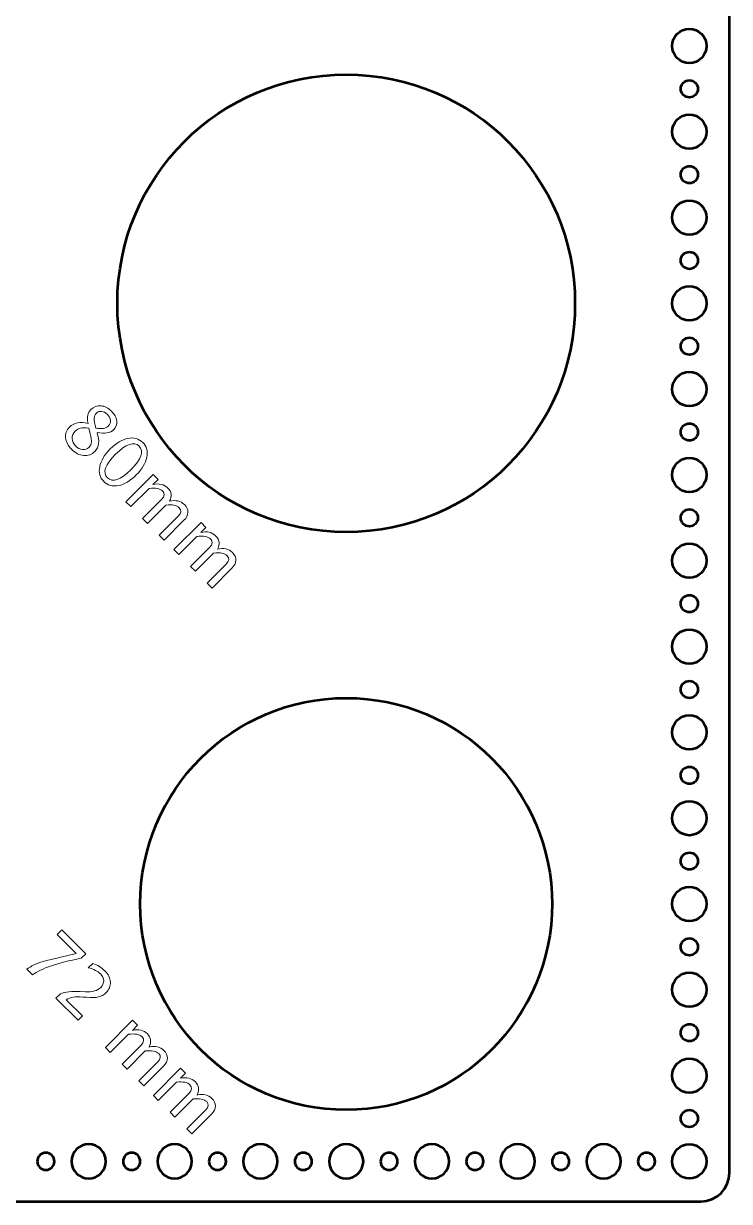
# Model space of a CAD drawing. Header units: centimetres. Extents: x -28.3 to 27.7, y -26.9 to 29.1.
# Drawn here: x 15.36 to 27.7, y -26.95 to -6.36 of the extents above; entities that cross this region are included whole.
import ezdxf

# ---------------------------------------------------------------- set-up
doc = ezdxf.new("R2010")
doc.units = ezdxf.units.CM
doc.header["$MEASUREMENT"] = 0
doc.layers.add('Layer 1', color=7, linetype='Continuous')

msp = doc.modelspace()

# ---------------------------------------------------------------- linework, layer by layer
at = {"layer": 'Layer 1', "lineweight": 53}
for centre, major_axis in [((27.00001, -6.75001), (0, 0.30001)), ((21, -11.25), (0, 4)), ((27, -7.5), (0, 0.15)), ((27.00001, -8.25001), (0, 0.30001)), ((27, -9), (0, 0.15)), ((27.00001, -9.75001), (0, 0.30001)), ((27, -10.5), (0, 0.15)), ((27.00001, -11.25001), (0, 0.30001)), ((27, -12), (0, 0.15)), ((27.00001, -12.75001), (0, 0.30001)), ((27, -13.5), (0, 0.15)), ((27.00001, -14.25001), (0, 0.30001)), ((27, -15), (0, 0.15)), ((27.00001, -15.75001), (0, 0.30001)), ((27, -16.5), (0, 0.15)), ((27.00001, -17.25001), (0, 0.30001)), ((27, -18), (0, 0.15)), ((21, -21.75), (0, 3.6)), ((27.00001, -18.75001), (0, 0.30001)), ((27, -19.5), (0, 0.15)), ((27.00001, -20.25001), (0, 0.30001)), ((27, -21), (0, 0.15)), ((27.00001, -21.75001), (0, 0.30001)), ((27, -22.5), (0, 0.15)), ((27.00001, -23.25001), (0, 0.30001)), ((27, -24), (0, 0.15)), ((27.00001, -24.75001), (0, 0.30001)), ((27, -25.5), (0, 0.15)), ((27.00001, -26.25001), (0, 0.30001))]:
    msp.add_ellipse(centre, major_axis=major_axis, ratio=1, dxfattribs=at)
for points, knots in [([(-6.7, -26.45), (-6.7, -26.45), (-6.7, 8.45), (-6.7, 8.45), (-6.7, 8.45), (-6.7, 8.72614), (-6.47614, 8.95), (-6.2, 8.95), (-6.2, 8.95), (-6.2, 8.95), (27.2, 8.95), (27.2, 8.95), (27.2, 8.95), (27.47614, 8.95), (27.7, 8.72614), (27.7, 8.45), (27.7, 8.45), (27.7, 8.45), (27.7, -26.45), (27.7, -26.45), (27.7, -26.45), (27.7, -26.72614), (27.47614, -26.95), (27.2, -26.95), (27.2, -26.95), (27.2, -26.95), (-6.2, -26.95), (-6.2, -26.95), (-6.2, -26.95), (-6.47614, -26.95), (-6.7, -26.72614), (-6.7, -26.45)], [0, 0, 0, 0, 0.11111111, 0.11111111, 0.11111111, 0.11111111, 0.22222222, 0.22222222, 0.22222222, 0.22222222, 0.33333333, 0.33333333, 0.33333333, 0.33333333, 0.44444444, 0.44444444, 0.44444444, 0.44444444, 0.55555556, 0.55555556, 0.55555556, 0.55555556, 0.66666667, 0.66666667, 0.66666667, 0.66666667, 0.77777778, 0.77777778, 0.77777778, 0.77777778, 1, 1, 1, 1]), ([(15.6, -26.25), (15.6, -26.16716), (15.66716, -26.1), (15.75, -26.1), (15.75, -26.1), (15.83284, -26.1), (15.9, -26.16716), (15.9, -26.25), (15.9, -26.25), (15.9, -26.33284), (15.83284, -26.4), (15.75, -26.4), (15.75, -26.4), (15.66716, -26.4), (15.6, -26.33284), (15.6, -26.25)], [0, 0, 0, 0, 0.2, 0.2, 0.2, 0.2, 0.4, 0.4, 0.4, 0.4, 0.6, 0.6, 0.6, 0.6, 1, 1, 1, 1]), ([(16.2, -26.25), (16.2, -26.08431), (16.33431, -25.95), (16.5, -25.95), (16.5, -25.95), (16.66569, -25.95), (16.8, -26.08431), (16.8, -26.25), (16.8, -26.25), (16.8, -26.41569), (16.66569, -26.55), (16.5, -26.55), (16.5, -26.55), (16.33431, -26.55), (16.2, -26.41569), (16.2, -26.25)], [0, 0, 0, 0, 0.2, 0.2, 0.2, 0.2, 0.4, 0.4, 0.4, 0.4, 0.6, 0.6, 0.6, 0.6, 1, 1, 1, 1]), ([(17.1, -26.25), (17.1, -26.16716), (17.16716, -26.1), (17.25, -26.1), (17.25, -26.1), (17.33284, -26.1), (17.4, -26.16716), (17.4, -26.25), (17.4, -26.25), (17.4, -26.33284), (17.33284, -26.4), (17.25, -26.4), (17.25, -26.4), (17.16716, -26.4), (17.1, -26.33284), (17.1, -26.25)], [0, 0, 0, 0, 0.2, 0.2, 0.2, 0.2, 0.4, 0.4, 0.4, 0.4, 0.6, 0.6, 0.6, 0.6, 1, 1, 1, 1]), ([(17.7, -26.25), (17.7, -26.08431), (17.83431, -25.95), (18, -25.95), (18, -25.95), (18.16569, -25.95), (18.3, -26.08431), (18.3, -26.25), (18.3, -26.25), (18.3, -26.41569), (18.16569, -26.55), (18, -26.55), (18, -26.55), (17.83431, -26.55), (17.7, -26.41569), (17.7, -26.25)], [0, 0, 0, 0, 0.2, 0.2, 0.2, 0.2, 0.4, 0.4, 0.4, 0.4, 0.6, 0.6, 0.6, 0.6, 1, 1, 1, 1]), ([(18.6, -26.25), (18.6, -26.16716), (18.66716, -26.1), (18.75, -26.1), (18.75, -26.1), (18.83284, -26.1), (18.9, -26.16716), (18.9, -26.25), (18.9, -26.25), (18.9, -26.33284), (18.83284, -26.4), (18.75, -26.4), (18.75, -26.4), (18.66716, -26.4), (18.6, -26.33284), (18.6, -26.25)], [0, 0, 0, 0, 0.2, 0.2, 0.2, 0.2, 0.4, 0.4, 0.4, 0.4, 0.6, 0.6, 0.6, 0.6, 1, 1, 1, 1]), ([(19.2, -26.25), (19.2, -26.08431), (19.33431, -25.95), (19.5, -25.95), (19.5, -25.95), (19.66569, -25.95), (19.8, -26.08431), (19.8, -26.25), (19.8, -26.25), (19.8, -26.41569), (19.66569, -26.55), (19.5, -26.55), (19.5, -26.55), (19.33431, -26.55), (19.2, -26.41569), (19.2, -26.25)], [0, 0, 0, 0, 0.2, 0.2, 0.2, 0.2, 0.4, 0.4, 0.4, 0.4, 0.6, 0.6, 0.6, 0.6, 1, 1, 1, 1]), ([(20.1, -26.25), (20.1, -26.16716), (20.16716, -26.1), (20.25, -26.1), (20.25, -26.1), (20.33284, -26.1), (20.4, -26.16716), (20.4, -26.25), (20.4, -26.25), (20.4, -26.33284), (20.33284, -26.4), (20.25, -26.4), (20.25, -26.4), (20.16716, -26.4), (20.1, -26.33284), (20.1, -26.25)], [0, 0, 0, 0, 0.2, 0.2, 0.2, 0.2, 0.4, 0.4, 0.4, 0.4, 0.6, 0.6, 0.6, 0.6, 1, 1, 1, 1]), ([(20.7, -26.25), (20.7, -26.08431), (20.83431, -25.95), (21, -25.95), (21, -25.95), (21.16569, -25.95), (21.3, -26.08431), (21.3, -26.25), (21.3, -26.25), (21.3, -26.41569), (21.16569, -26.55), (21, -26.55), (21, -26.55), (20.83431, -26.55), (20.7, -26.41569), (20.7, -26.25)], [0, 0, 0, 0, 0.2, 0.2, 0.2, 0.2, 0.4, 0.4, 0.4, 0.4, 0.6, 0.6, 0.6, 0.6, 1, 1, 1, 1]), ([(21.6, -26.25), (21.6, -26.16716), (21.66716, -26.1), (21.75, -26.1), (21.75, -26.1), (21.83284, -26.1), (21.9, -26.16716), (21.9, -26.25), (21.9, -26.25), (21.9, -26.33284), (21.83284, -26.4), (21.75, -26.4), (21.75, -26.4), (21.66716, -26.4), (21.6, -26.33284), (21.6, -26.25)], [0, 0, 0, 0, 0.2, 0.2, 0.2, 0.2, 0.4, 0.4, 0.4, 0.4, 0.6, 0.6, 0.6, 0.6, 1, 1, 1, 1]), ([(22.2, -26.25), (22.2, -26.08431), (22.33431, -25.95), (22.5, -25.95), (22.5, -25.95), (22.66569, -25.95), (22.8, -26.08431), (22.8, -26.25), (22.8, -26.25), (22.8, -26.41569), (22.66569, -26.55), (22.5, -26.55), (22.5, -26.55), (22.33431, -26.55), (22.2, -26.41569), (22.2, -26.25)], [0, 0, 0, 0, 0.2, 0.2, 0.2, 0.2, 0.4, 0.4, 0.4, 0.4, 0.6, 0.6, 0.6, 0.6, 1, 1, 1, 1]), ([(23.1, -26.25), (23.1, -26.16716), (23.16716, -26.1), (23.25, -26.1), (23.25, -26.1), (23.33284, -26.1), (23.4, -26.16716), (23.4, -26.25), (23.4, -26.25), (23.4, -26.33284), (23.33284, -26.4), (23.25, -26.4), (23.25, -26.4), (23.16716, -26.4), (23.1, -26.33284), (23.1, -26.25)], [0, 0, 0, 0, 0.2, 0.2, 0.2, 0.2, 0.4, 0.4, 0.4, 0.4, 0.6, 0.6, 0.6, 0.6, 1, 1, 1, 1]), ([(23.7, -26.25), (23.7, -26.08431), (23.83431, -25.95), (24, -25.95), (24, -25.95), (24.16569, -25.95), (24.3, -26.08431), (24.3, -26.25), (24.3, -26.25), (24.3, -26.41569), (24.16569, -26.55), (24, -26.55), (24, -26.55), (23.83431, -26.55), (23.7, -26.41569), (23.7, -26.25)], [0, 0, 0, 0, 0.2, 0.2, 0.2, 0.2, 0.4, 0.4, 0.4, 0.4, 0.6, 0.6, 0.6, 0.6, 1, 1, 1, 1]), ([(24.6, -26.25), (24.6, -26.16716), (24.66716, -26.1), (24.75, -26.1), (24.75, -26.1), (24.83284, -26.1), (24.9, -26.16716), (24.9, -26.25), (24.9, -26.25), (24.9, -26.33284), (24.83284, -26.4), (24.75, -26.4), (24.75, -26.4), (24.66716, -26.4), (24.6, -26.33284), (24.6, -26.25)], [0, 0, 0, 0, 0.2, 0.2, 0.2, 0.2, 0.4, 0.4, 0.4, 0.4, 0.6, 0.6, 0.6, 0.6, 1, 1, 1, 1]), ([(25.2, -26.25), (25.2, -26.08431), (25.33431, -25.95), (25.5, -25.95), (25.5, -25.95), (25.66569, -25.95), (25.8, -26.08431), (25.8, -26.25), (25.8, -26.25), (25.8, -26.41569), (25.66569, -26.55), (25.5, -26.55), (25.5, -26.55), (25.33431, -26.55), (25.2, -26.41569), (25.2, -26.25)], [0, 0, 0, 0, 0.2, 0.2, 0.2, 0.2, 0.4, 0.4, 0.4, 0.4, 0.6, 0.6, 0.6, 0.6, 1, 1, 1, 1]), ([(26.1, -26.25), (26.1, -26.16716), (26.16716, -26.1), (26.25, -26.1), (26.25, -26.1), (26.33284, -26.1), (26.4, -26.16716), (26.4, -26.25), (26.4, -26.25), (26.4, -26.33284), (26.33284, -26.4), (26.25, -26.4), (26.25, -26.4), (26.16716, -26.4), (26.1, -26.33284), (26.1, -26.25)], [0, 0, 0, 0, 0.2, 0.2, 0.2, 0.2, 0.4, 0.4, 0.4, 0.4, 0.6, 0.6, 0.6, 0.6, 1, 1, 1, 1])]:
    msp.add_open_spline(points, degree=3, knots=knots, dxfattribs=at)
at = {"layer": 'Layer 1', "color": 5, "lineweight": 9}
for points, knots in [([(16.48675, -13.3494), (16.47574, -13.28887), (16.47404, -13.24081), (16.48146, -13.20568), (16.48146, -13.20568), (16.48887, -13.17033), (16.5077, -13.13752), (16.53776, -13.10746), (16.53776, -13.10746), (16.58686, -13.05836), (16.64466, -13.03656), (16.71133, -13.04164), (16.71133, -13.04164), (16.778, -13.04693), (16.84045, -13.07868), (16.89823, -13.13647), (16.89823, -13.13647), (16.95178, -13.19002), (16.98226, -13.24632), (16.98924, -13.30558), (16.98924, -13.30558), (16.99644, -13.36485), (16.9793, -13.41523), (16.93781, -13.45671), (16.93781, -13.45671), (16.87495, -13.51958), (16.77715, -13.53651), (16.64465, -13.5073), (16.64465, -13.5073), (16.69439, -13.65314), (16.68148, -13.76385), (16.60571, -13.83962), (16.60571, -13.83962), (16.55173, -13.89359), (16.48696, -13.9173), (16.41161, -13.91074), (16.41161, -13.91074), (16.33626, -13.90418), (16.26661, -13.86883), (16.20227, -13.80448), (16.20227, -13.80448), (16.13792, -13.74014), (16.10215, -13.67198), (16.09495, -13.60022), (16.09495, -13.60022), (16.08776, -13.52847), (16.11041, -13.46624), (16.16311, -13.41354), (16.16311, -13.41354), (16.24079, -13.33586), (16.34874, -13.31447), (16.48675, -13.3494)], [0, 0, 0, 0, 0.07142857, 0.07142857, 0.07142857, 0.07142857, 0.14285714, 0.14285714, 0.14285714, 0.14285714, 0.21428571, 0.21428571, 0.21428571, 0.21428571, 0.28571429, 0.28571429, 0.28571429, 0.28571429, 0.35714286, 0.35714286, 0.35714286, 0.35714286, 0.42857143, 0.42857143, 0.42857143, 0.42857143, 0.5, 0.5, 0.5, 0.5, 0.57142857, 0.57142857, 0.57142857, 0.57142857, 0.64285714, 0.64285714, 0.64285714, 0.64285714, 0.71428571, 0.71428571, 0.71428571, 0.71428571, 0.78571429, 0.78571429, 0.78571429, 0.78571429, 0.85714286, 0.85714286, 0.85714286, 0.85714286, 1, 1, 1, 1]), ([(16.6237, -13.43194), (16.72403, -13.4527), (16.79854, -13.43851), (16.84764, -13.38941), (16.84764, -13.38941), (16.87367, -13.36337), (16.88447, -13.33225), (16.88024, -13.29585), (16.88024, -13.29585), (16.87601, -13.25965), (16.85737, -13.22515), (16.82478, -13.19255), (16.82478, -13.19255), (16.79303, -13.16059), (16.75916, -13.1426), (16.72382, -13.13857), (16.72382, -13.13857), (16.68826, -13.13435), (16.65799, -13.14472), (16.63301, -13.1697), (16.63301, -13.1697), (16.60867, -13.19404), (16.59576, -13.22473), (16.59449, -13.26219), (16.59449, -13.26219), (16.59301, -13.29945), (16.60274, -13.35597), (16.6237, -13.43194)], [0, 0, 0, 0, 0.125, 0.125, 0.125, 0.125, 0.25, 0.25, 0.25, 0.25, 0.375, 0.375, 0.375, 0.375, 0.5, 0.5, 0.5, 0.5, 0.625, 0.625, 0.625, 0.625, 0.75, 0.75, 0.75, 0.75, 1, 1, 1, 1]), ([(16.49881, -13.43174), (16.43658, -13.42328), (16.38917, -13.42284), (16.35657, -13.43047), (16.35657, -13.43047), (16.32398, -13.43788), (16.29286, -13.4565), (16.26302, -13.48635), (16.26302, -13.48635), (16.22577, -13.5236), (16.20777, -13.56572), (16.20904, -13.61272), (16.20904, -13.61272), (16.2101, -13.65992), (16.23042, -13.70309), (16.26979, -13.74246), (16.26979, -13.74246), (16.30789, -13.78056), (16.34853, -13.80152), (16.39213, -13.80596), (16.39213, -13.80596), (16.43574, -13.81041), (16.4732, -13.79686), (16.50453, -13.76554), (16.50453, -13.76554), (16.5295, -13.74056), (16.54348, -13.71177), (16.54601, -13.6796), (16.54601, -13.6796), (16.54877, -13.64722), (16.54136, -13.59727), (16.524, -13.52974), (16.524, -13.52974), (16.524, -13.52974), (16.49881, -13.43174), (16.49881, -13.43174)], [0, 0, 0, 0, 0.1, 0.1, 0.1, 0.1, 0.2, 0.2, 0.2, 0.2, 0.3, 0.3, 0.3, 0.3, 0.4, 0.4, 0.4, 0.4, 0.5, 0.5, 0.5, 0.5, 0.6, 0.6, 0.6, 0.6, 0.7, 0.7, 0.7, 0.7, 0.8, 0.8, 0.8, 0.8, 1, 1, 1, 1]), ([(16.76208, -14.36429), (16.69392, -14.29614), (16.67021, -14.20999), (16.69096, -14.10585), (16.69096, -14.10585), (16.7117, -14.0017), (16.77329, -13.89841), (16.87574, -13.79596), (16.87574, -13.79596), (16.97818, -13.69352), (17.08149, -13.63192), (17.18562, -13.61118), (17.18562, -13.61118), (17.28976, -13.59044), (17.37591, -13.61415), (17.44407, -13.6823), (17.44407, -13.6823), (17.51243, -13.75067), (17.53635, -13.83681), (17.51561, -13.94074), (17.51561, -13.94074), (17.49487, -14.04467), (17.43306, -14.14797), (17.3304, -14.25063), (17.3304, -14.25063), (17.22796, -14.35307), (17.12487, -14.41466), (17.02073, -14.43562), (17.02073, -14.43562), (16.9168, -14.45658), (16.83044, -14.43266), (16.76208, -14.36429)], [0, 0, 0, 0, 0.11111111, 0.11111111, 0.11111111, 0.11111111, 0.22222222, 0.22222222, 0.22222222, 0.22222222, 0.33333333, 0.33333333, 0.33333333, 0.33333333, 0.44444444, 0.44444444, 0.44444444, 0.44444444, 0.55555556, 0.55555556, 0.55555556, 0.55555556, 0.66666667, 0.66666667, 0.66666667, 0.66666667, 0.77777778, 0.77777778, 0.77777778, 0.77777778, 1, 1, 1, 1]), ([(16.82664, -14.29931), (16.9166, -14.38927), (17.05354, -14.34207), (17.23769, -14.15792), (17.23769, -14.15792), (17.42184, -13.97377), (17.46904, -13.83682), (17.37909, -13.74686), (17.37909, -13.74686), (17.28954, -13.65732), (17.1526, -13.70452), (16.96845, -13.88867), (16.96845, -13.88867), (16.7843, -14.07282), (16.7371, -14.20977), (16.82664, -14.29931)], [0, 0, 0, 0, 0.2, 0.2, 0.2, 0.2, 0.4, 0.4, 0.4, 0.4, 0.6, 0.6, 0.6, 0.6, 1, 1, 1, 1]), ([(17.14831, -14.71751), (17.14831, -14.71751), (17.62457, -14.24126), (17.62457, -14.24126), (17.62457, -14.24126), (17.62457, -14.24126), (17.71092, -14.32762), (17.71092, -14.32762), (17.71092, -14.32762), (17.71092, -14.32762), (17.62118, -14.41736), (17.62118, -14.41736), (17.62118, -14.41736), (17.72976, -14.39281), (17.81718, -14.41355), (17.88323, -14.4796), (17.88323, -14.4796), (17.94672, -14.54309), (17.95688, -14.61972), (17.91328, -14.70946), (17.91328, -14.70946), (18.02081, -14.68386), (18.10738, -14.70375), (18.17279, -14.76916), (18.17279, -14.76916), (18.2147, -14.81107), (18.23481, -14.85594), (18.23332, -14.90378), (18.23332, -14.90378), (18.23205, -14.95161), (18.20919, -14.99776), (18.16474, -15.04221), (18.16474, -15.04221), (18.16474, -15.04221), (17.81888, -15.38807), (17.81888, -15.38807), (17.81888, -15.38807), (17.81888, -15.38807), (17.73252, -15.30171), (17.73252, -15.30171), (17.73252, -15.30171), (17.73252, -15.30171), (18.06399, -14.97024), (18.06399, -14.97024), (18.06399, -14.97024), (18.11818, -14.91606), (18.12368, -14.86737), (18.08071, -14.8244), (18.08071, -14.8244), (18.03584, -14.77953), (17.9571, -14.76407), (17.84469, -14.77804), (17.84469, -14.77804), (17.84469, -14.77804), (17.52677, -15.09597), (17.52677, -15.09597), (17.52677, -15.09597), (17.52677, -15.09597), (17.44041, -15.00961), (17.44041, -15.00961), (17.44041, -15.00961), (17.44041, -15.00961), (17.77252, -14.6775), (17.77252, -14.6775), (17.77252, -14.6775), (17.82713, -14.62289), (17.83242, -14.57358), (17.78861, -14.52977), (17.78861, -14.52977), (17.745, -14.48616), (17.66669, -14.47134), (17.55323, -14.48531), (17.55323, -14.48531), (17.55323, -14.48531), (17.23467, -14.80387), (17.23467, -14.80387), (17.23467, -14.80387), (17.23467, -14.80387), (17.14831, -14.71751), (17.14831, -14.71751)], [0, 0, 0, 0, 0.04761905, 0.04761905, 0.04761905, 0.04761905, 0.0952381, 0.0952381, 0.0952381, 0.0952381, 0.14285714, 0.14285714, 0.14285714, 0.14285714, 0.19047619, 0.19047619, 0.19047619, 0.19047619, 0.23809524, 0.23809524, 0.23809524, 0.23809524, 0.28571429, 0.28571429, 0.28571429, 0.28571429, 0.33333333, 0.33333333, 0.33333333, 0.33333333, 0.38095238, 0.38095238, 0.38095238, 0.38095238, 0.42857143, 0.42857143, 0.42857143, 0.42857143, 0.47619048, 0.47619048, 0.47619048, 0.47619048, 0.52380952, 0.52380952, 0.52380952, 0.52380952, 0.57142857, 0.57142857, 0.57142857, 0.57142857, 0.61904762, 0.61904762, 0.61904762, 0.61904762, 0.66666667, 0.66666667, 0.66666667, 0.66666667, 0.71428571, 0.71428571, 0.71428571, 0.71428571, 0.76190476, 0.76190476, 0.76190476, 0.76190476, 0.80952381, 0.80952381, 0.80952381, 0.80952381, 0.85714286, 0.85714286, 0.85714286, 0.85714286, 0.9047619, 0.9047619, 0.9047619, 0.9047619, 1, 1, 1, 1]), ([(17.98677, -15.55597), (17.98677, -15.55597), (18.46303, -15.07972), (18.46303, -15.07972), (18.46303, -15.07972), (18.46303, -15.07972), (18.54938, -15.16608), (18.54938, -15.16608), (18.54938, -15.16608), (18.54938, -15.16608), (18.45964, -15.25582), (18.45964, -15.25582), (18.45964, -15.25582), (18.56822, -15.23127), (18.65564, -15.25201), (18.72169, -15.31806), (18.72169, -15.31806), (18.78518, -15.38155), (18.79534, -15.45818), (18.75174, -15.54792), (18.75174, -15.54792), (18.85927, -15.52232), (18.94584, -15.54221), (19.01125, -15.60762), (19.01125, -15.60762), (19.05316, -15.64953), (19.07327, -15.6944), (19.07178, -15.74224), (19.07178, -15.74224), (19.07051, -15.79007), (19.04765, -15.83622), (19.0032, -15.88067), (19.0032, -15.88067), (19.0032, -15.88067), (18.65734, -16.22653), (18.65734, -16.22653), (18.65734, -16.22653), (18.65734, -16.22653), (18.57098, -16.14017), (18.57098, -16.14017), (18.57098, -16.14017), (18.57098, -16.14017), (18.90245, -15.8087), (18.90245, -15.8087), (18.90245, -15.8087), (18.95664, -15.75452), (18.96214, -15.70583), (18.91917, -15.66286), (18.91917, -15.66286), (18.8743, -15.61799), (18.79556, -15.60253), (18.68315, -15.6165), (18.68315, -15.6165), (18.68315, -15.6165), (18.36523, -15.93443), (18.36523, -15.93443), (18.36523, -15.93443), (18.36523, -15.93443), (18.27887, -15.84807), (18.27887, -15.84807), (18.27887, -15.84807), (18.27887, -15.84807), (18.61098, -15.51596), (18.61098, -15.51596), (18.61098, -15.51596), (18.66559, -15.46135), (18.67088, -15.41204), (18.62707, -15.36823), (18.62707, -15.36823), (18.58346, -15.32462), (18.50515, -15.3098), (18.39169, -15.32377), (18.39169, -15.32377), (18.39169, -15.32377), (18.07313, -15.64233), (18.07313, -15.64233), (18.07313, -15.64233), (18.07313, -15.64233), (17.98677, -15.55597), (17.98677, -15.55597)], [0, 0, 0, 0, 0.04761905, 0.04761905, 0.04761905, 0.04761905, 0.0952381, 0.0952381, 0.0952381, 0.0952381, 0.14285714, 0.14285714, 0.14285714, 0.14285714, 0.19047619, 0.19047619, 0.19047619, 0.19047619, 0.23809524, 0.23809524, 0.23809524, 0.23809524, 0.28571429, 0.28571429, 0.28571429, 0.28571429, 0.33333333, 0.33333333, 0.33333333, 0.33333333, 0.38095238, 0.38095238, 0.38095238, 0.38095238, 0.42857143, 0.42857143, 0.42857143, 0.42857143, 0.47619048, 0.47619048, 0.47619048, 0.47619048, 0.52380952, 0.52380952, 0.52380952, 0.52380952, 0.57142857, 0.57142857, 0.57142857, 0.57142857, 0.61904762, 0.61904762, 0.61904762, 0.61904762, 0.66666667, 0.66666667, 0.66666667, 0.66666667, 0.71428571, 0.71428571, 0.71428571, 0.71428571, 0.76190476, 0.76190476, 0.76190476, 0.76190476, 0.80952381, 0.80952381, 0.80952381, 0.80952381, 0.85714286, 0.85714286, 0.85714286, 0.85714286, 0.9047619, 0.9047619, 0.9047619, 0.9047619, 1, 1, 1, 1]), ([(15.42012, -22.88931), (15.47917, -22.84719), (15.53484, -22.81543), (15.58712, -22.79428), (15.58712, -22.79428), (15.63962, -22.77289), (15.71751, -22.74982), (15.82144, -22.72506), (15.82144, -22.72506), (15.82144, -22.72506), (16.28244, -22.61626), (16.28244, -22.61626), (16.28244, -22.61626), (16.28244, -22.61626), (15.94971, -22.28353), (15.94971, -22.28353), (15.94971, -22.28353), (15.94971, -22.28353), (16.03099, -22.20224), (16.03099, -22.20224), (16.03099, -22.20224), (16.03099, -22.20224), (16.44754, -22.6188), (16.44754, -22.6188), (16.44754, -22.6188), (16.44754, -22.6188), (16.36626, -22.70008), (16.36626, -22.70008), (16.36626, -22.70008), (15.95479, -22.77882), (15.67243, -22.87492), (15.51918, -22.98837), (15.51918, -22.98837), (15.51918, -22.98837), (15.42012, -22.88931), (15.42012, -22.88931)], [0, 0, 0, 0, 0.1, 0.1, 0.1, 0.1, 0.2, 0.2, 0.2, 0.2, 0.3, 0.3, 0.3, 0.3, 0.4, 0.4, 0.4, 0.4, 0.5, 0.5, 0.5, 0.5, 0.6, 0.6, 0.6, 0.6, 0.7, 0.7, 0.7, 0.7, 0.8, 0.8, 0.8, 0.8, 1, 1, 1, 1]), ([(15.927, -23.39619), (15.927, -23.39619), (16.0032, -23.31999), (16.0032, -23.31999), (16.0032, -23.31999), (16.08702, -23.28634), (16.20174, -23.27321), (16.34758, -23.28019), (16.34758, -23.28019), (16.34758, -23.28019), (16.44135, -23.28549), (16.44135, -23.28549), (16.44135, -23.28549), (16.56242, -23.29163), (16.65132, -23.26623), (16.70805, -23.20949), (16.70805, -23.20949), (16.74445, -23.17309), (16.76202, -23.13373), (16.76117, -23.09117), (16.76117, -23.09117), (16.76011, -23.04885), (16.74064, -23.00841), (16.70254, -22.97032), (16.70254, -22.97032), (16.65788, -22.92566), (16.58782, -22.89031), (16.49215, -22.86407), (16.49215, -22.86407), (16.49215, -22.86407), (16.56835, -22.78786), (16.56835, -22.78786), (16.56835, -22.78786), (16.65301, -22.81834), (16.72392, -22.86216), (16.78107, -22.91931), (16.78107, -22.91931), (16.84182, -22.98005), (16.8742, -23.04525), (16.87823, -23.11468), (16.87823, -23.11468), (16.88204, -23.1841), (16.85706, -23.2459), (16.80287, -23.30009), (16.80287, -23.30009), (16.76413, -23.33882), (16.72032, -23.36401), (16.67164, -23.37545), (16.67164, -23.37545), (16.62295, -23.38709), (16.55163, -23.38899), (16.45806, -23.38116), (16.45806, -23.38116), (16.45806, -23.38116), (16.39605, -23.37629), (16.39605, -23.37629), (16.39605, -23.37629), (16.26799, -23.3655), (16.17169, -23.38158), (16.10733, -23.42413), (16.10733, -23.42413), (16.10733, -23.42413), (16.39054, -23.70734), (16.39054, -23.70734), (16.39054, -23.70734), (16.39054, -23.70734), (16.31434, -23.78354), (16.31434, -23.78354), (16.31434, -23.78354), (16.31434, -23.78354), (15.927, -23.39619), (15.927, -23.39619)], [0, 0, 0, 0, 0.05263158, 0.05263158, 0.05263158, 0.05263158, 0.10526316, 0.10526316, 0.10526316, 0.10526316, 0.15789474, 0.15789474, 0.15789474, 0.15789474, 0.21052632, 0.21052632, 0.21052632, 0.21052632, 0.26315789, 0.26315789, 0.26315789, 0.26315789, 0.31578947, 0.31578947, 0.31578947, 0.31578947, 0.36842105, 0.36842105, 0.36842105, 0.36842105, 0.42105263, 0.42105263, 0.42105263, 0.42105263, 0.47368421, 0.47368421, 0.47368421, 0.47368421, 0.52631579, 0.52631579, 0.52631579, 0.52631579, 0.57894737, 0.57894737, 0.57894737, 0.57894737, 0.63157895, 0.63157895, 0.63157895, 0.63157895, 0.68421053, 0.68421053, 0.68421053, 0.68421053, 0.73684211, 0.73684211, 0.73684211, 0.73684211, 0.78947368, 0.78947368, 0.78947368, 0.78947368, 0.84210526, 0.84210526, 0.84210526, 0.84210526, 0.89473684, 0.89473684, 0.89473684, 0.89473684, 1, 1, 1, 1]), ([(16.79035, -24.25955), (16.79035, -24.25955), (17.26661, -23.7833), (17.26661, -23.7833), (17.26661, -23.7833), (17.26661, -23.7833), (17.35296, -23.86966), (17.35296, -23.86966), (17.35296, -23.86966), (17.35296, -23.86966), (17.26322, -23.9594), (17.26322, -23.9594), (17.26322, -23.9594), (17.3718, -23.93485), (17.45922, -23.95559), (17.52527, -24.02164), (17.52527, -24.02164), (17.58876, -24.08513), (17.59892, -24.16176), (17.55532, -24.2515), (17.55532, -24.2515), (17.66285, -24.2259), (17.74942, -24.24579), (17.81483, -24.3112), (17.81483, -24.3112), (17.85674, -24.35311), (17.87685, -24.39798), (17.87536, -24.44582), (17.87536, -24.44582), (17.87409, -24.49365), (17.85123, -24.5398), (17.80678, -24.58425), (17.80678, -24.58425), (17.80678, -24.58425), (17.46092, -24.93011), (17.46092, -24.93011), (17.46092, -24.93011), (17.46092, -24.93011), (17.37456, -24.84375), (17.37456, -24.84375), (17.37456, -24.84375), (17.37456, -24.84375), (17.70603, -24.51228), (17.70603, -24.51228), (17.70603, -24.51228), (17.76022, -24.4581), (17.76572, -24.40941), (17.72275, -24.36644), (17.72275, -24.36644), (17.67788, -24.32157), (17.59914, -24.30611), (17.48673, -24.32008), (17.48673, -24.32008), (17.48673, -24.32008), (17.16881, -24.63801), (17.16881, -24.63801), (17.16881, -24.63801), (17.16881, -24.63801), (17.08245, -24.55165), (17.08245, -24.55165), (17.08245, -24.55165), (17.08245, -24.55165), (17.41456, -24.21954), (17.41456, -24.21954), (17.41456, -24.21954), (17.46917, -24.16493), (17.47446, -24.11562), (17.43065, -24.07181), (17.43065, -24.07181), (17.38704, -24.0282), (17.30873, -24.01338), (17.19527, -24.02735), (17.19527, -24.02735), (17.19527, -24.02735), (16.87671, -24.34591), (16.87671, -24.34591), (16.87671, -24.34591), (16.87671, -24.34591), (16.79035, -24.25955), (16.79035, -24.25955)], [0, 0, 0, 0, 0.04761905, 0.04761905, 0.04761905, 0.04761905, 0.0952381, 0.0952381, 0.0952381, 0.0952381, 0.14285714, 0.14285714, 0.14285714, 0.14285714, 0.19047619, 0.19047619, 0.19047619, 0.19047619, 0.23809524, 0.23809524, 0.23809524, 0.23809524, 0.28571429, 0.28571429, 0.28571429, 0.28571429, 0.33333333, 0.33333333, 0.33333333, 0.33333333, 0.38095238, 0.38095238, 0.38095238, 0.38095238, 0.42857143, 0.42857143, 0.42857143, 0.42857143, 0.47619048, 0.47619048, 0.47619048, 0.47619048, 0.52380952, 0.52380952, 0.52380952, 0.52380952, 0.57142857, 0.57142857, 0.57142857, 0.57142857, 0.61904762, 0.61904762, 0.61904762, 0.61904762, 0.66666667, 0.66666667, 0.66666667, 0.66666667, 0.71428571, 0.71428571, 0.71428571, 0.71428571, 0.76190476, 0.76190476, 0.76190476, 0.76190476, 0.80952381, 0.80952381, 0.80952381, 0.80952381, 0.85714286, 0.85714286, 0.85714286, 0.85714286, 0.9047619, 0.9047619, 0.9047619, 0.9047619, 1, 1, 1, 1]), ([(17.62881, -25.09801), (17.62881, -25.09801), (18.10507, -24.62176), (18.10507, -24.62176), (18.10507, -24.62176), (18.10507, -24.62176), (18.19142, -24.70812), (18.19142, -24.70812), (18.19142, -24.70812), (18.19142, -24.70812), (18.10168, -24.79786), (18.10168, -24.79786), (18.10168, -24.79786), (18.21026, -24.77331), (18.29768, -24.79405), (18.36373, -24.8601), (18.36373, -24.8601), (18.42722, -24.92359), (18.43738, -25.00022), (18.39378, -25.08996), (18.39378, -25.08996), (18.50131, -25.06436), (18.58788, -25.08425), (18.65329, -25.14966), (18.65329, -25.14966), (18.6952, -25.19157), (18.71531, -25.23644), (18.71382, -25.28428), (18.71382, -25.28428), (18.71255, -25.33211), (18.68969, -25.37826), (18.64524, -25.42271), (18.64524, -25.42271), (18.64524, -25.42271), (18.29938, -25.76857), (18.29938, -25.76857), (18.29938, -25.76857), (18.29938, -25.76857), (18.21302, -25.68221), (18.21302, -25.68221), (18.21302, -25.68221), (18.21302, -25.68221), (18.54449, -25.35074), (18.54449, -25.35074), (18.54449, -25.35074), (18.59868, -25.29656), (18.60418, -25.24787), (18.56121, -25.2049), (18.56121, -25.2049), (18.51634, -25.16003), (18.4376, -25.14457), (18.32519, -25.15854), (18.32519, -25.15854), (18.32519, -25.15854), (18.00727, -25.47647), (18.00727, -25.47647), (18.00727, -25.47647), (18.00727, -25.47647), (17.92091, -25.39011), (17.92091, -25.39011), (17.92091, -25.39011), (17.92091, -25.39011), (18.25302, -25.058), (18.25302, -25.058), (18.25302, -25.058), (18.30763, -25.00339), (18.31292, -24.95408), (18.26911, -24.91027), (18.26911, -24.91027), (18.2255, -24.86666), (18.14719, -24.85184), (18.03373, -24.86581), (18.03373, -24.86581), (18.03373, -24.86581), (17.71517, -25.18437), (17.71517, -25.18437), (17.71517, -25.18437), (17.71517, -25.18437), (17.62881, -25.09801), (17.62881, -25.09801)], [0, 0, 0, 0, 0.04761905, 0.04761905, 0.04761905, 0.04761905, 0.0952381, 0.0952381, 0.0952381, 0.0952381, 0.14285714, 0.14285714, 0.14285714, 0.14285714, 0.19047619, 0.19047619, 0.19047619, 0.19047619, 0.23809524, 0.23809524, 0.23809524, 0.23809524, 0.28571429, 0.28571429, 0.28571429, 0.28571429, 0.33333333, 0.33333333, 0.33333333, 0.33333333, 0.38095238, 0.38095238, 0.38095238, 0.38095238, 0.42857143, 0.42857143, 0.42857143, 0.42857143, 0.47619048, 0.47619048, 0.47619048, 0.47619048, 0.52380952, 0.52380952, 0.52380952, 0.52380952, 0.57142857, 0.57142857, 0.57142857, 0.57142857, 0.61904762, 0.61904762, 0.61904762, 0.61904762, 0.66666667, 0.66666667, 0.66666667, 0.66666667, 0.71428571, 0.71428571, 0.71428571, 0.71428571, 0.76190476, 0.76190476, 0.76190476, 0.76190476, 0.80952381, 0.80952381, 0.80952381, 0.80952381, 0.85714286, 0.85714286, 0.85714286, 0.85714286, 0.9047619, 0.9047619, 0.9047619, 0.9047619, 1, 1, 1, 1])]:
    msp.add_open_spline(points, degree=3, knots=knots, dxfattribs=at)

doc.saveas('drawing.dxf')
